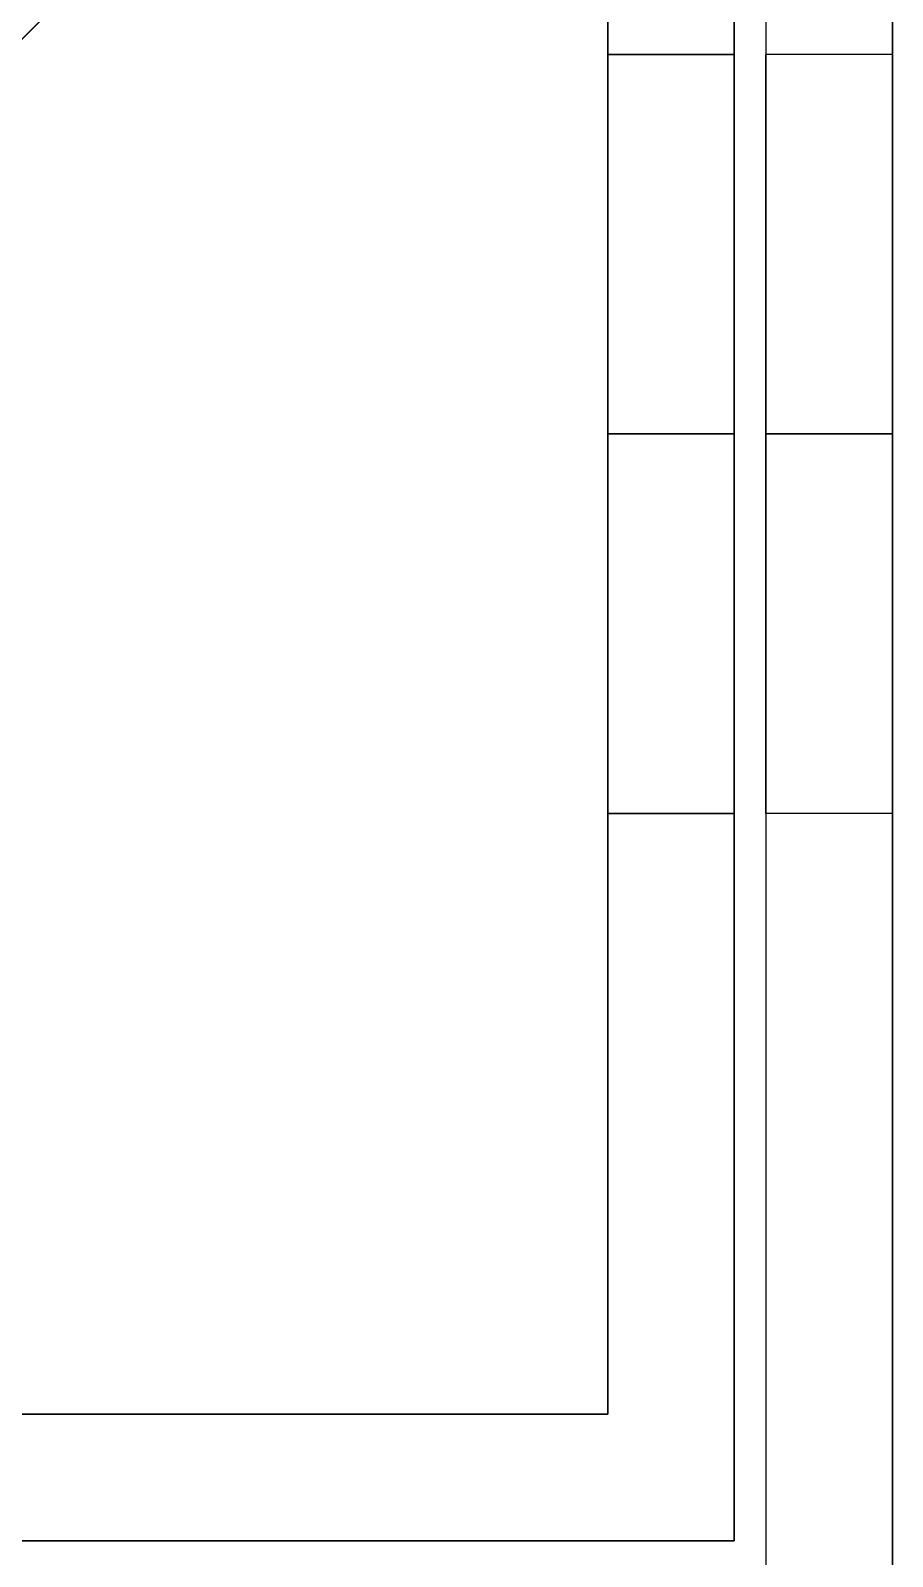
# Model space of a CAD drawing. Header units: millimetres. Extents: x -6529 to 809, y -8611 to 207.
# Drawn here: x 795.4 to 809.03, y -3732.96 to -3708.83 of the extents above; entities that cross this region are included whole.
import ezdxf

# ---------------------------------------------------------------- set-up
doc = ezdxf.new("R2010")
doc.units = ezdxf.units.MM
doc.header["$MEASUREMENT"] = 0
doc.layers.add('staal', color=5, linetype='Continuous', true_color=0x0000ff)

msp = doc.modelspace()

# ---------------------------------------------------------------- linework, layer by layer
at = {"layer": 'staal'}
for p, q in [((809.026, -3695.207, 1276), (769.026, -3735.207, 1276)), ((804.526, -3709.207, 170.5), (806.526, -3709.207, 170.5)), ((804.526, -3709.207, 95.5), (806.526, -3709.207, 95.5)), ((806.526, -3709.207, 1145.5), (804.526, -3709.207, 1145.5)), ((806.526, -3709.207, 1220.5), (804.526, -3709.207, 1220.5)), ((806.526, -3709.207, 1446.5), (804.526, -3709.207, 1446.5)), ((806.526, -3709.207, 1371.5), (804.526, -3709.207, 1371.5)), ((809.026, -3709.207, 1145.5), (807.026, -3709.207, 1145.5)), ((809.026, -3709.207, 1220.5), (807.026, -3709.207, 1220.5)), ((809.026, -3709.207, 995.5), (807.026, -3709.207, 995.5)), ((809.026, -3709.207, 1070.5), (807.026, -3709.207, 1070.5)), ((809.026, -3709.207, 845.5), (807.026, -3709.207, 845.5)), ((809.026, -3709.207, 920.5), (807.026, -3709.207, 920.5)), ((809.026, -3709.207, 770.5), (807.026, -3709.207, 770.5)), ((809.026, -3709.207, 695.5), (807.026, -3709.207, 695.5)), ((809.026, -3709.207, 95.5), (807.026, -3709.207, 95.5)), ((809.026, -3709.207, 170.5), (807.026, -3709.207, 170.5)), ((809.026, -3709.207, 320.5), (807.026, -3709.207, 320.5)), ((809.026, -3709.207, 245.5), (807.026, -3709.207, 245.5)), ((809.026, -3709.207, 470.5), (807.026, -3709.207, 470.5)), ((809.026, -3709.207, 395.5), (807.026, -3709.207, 395.5)), ((809.026, -3709.207, 620.5), (807.026, -3709.207, 620.5)), ((809.026, -3709.207, 545.5), (807.026, -3709.207, 545.5)), ((804.526, -3715.207, 40), (806.526, -3715.207, 40)), ((804.526, -3715.207, 208), (806.526, -3715.207, 208)), ((804.526, -3715.207, 176.5), (806.526, -3715.207, 176.5)), ((804.526, -3715.207, 164.5), (806.526, -3715.207, 164.5)), ((804.526, -3715.207, 101.5), (806.526, -3715.207, 101.5)), ((804.526, -3715.207, 89.5), (806.526, -3715.207, 89.5)), ((806.526, -3715.207, 1276), (804.526, -3715.207, 1276)), ((806.526, -3715.207, 1108), (804.526, -3715.207, 1108)), ((806.526, -3715.207, 1139.5), (804.526, -3715.207, 1139.5)), ((806.526, -3715.207, 1151.5), (804.526, -3715.207, 1151.5)), ((806.526, -3715.207, 1214.5), (804.526, -3715.207, 1214.5)), ((806.526, -3715.207, 1226.5), (804.526, -3715.207, 1226.5)), ((806.526, -3715.207, 1316), (804.526, -3715.207, 1316)), ((806.526, -3715.207, 1484), (804.526, -3715.207, 1484)), ((806.526, -3715.207, 1452.5), (804.526, -3715.207, 1452.5)), ((806.526, -3715.207, 1440.5), (804.526, -3715.207, 1440.5)), ((806.526, -3715.207, 1377.5), (804.526, -3715.207, 1377.5)), ((806.526, -3715.207, 1365.5), (804.526, -3715.207, 1365.5)), ((807.026, -3715.207, 40), (809.026, -3715.207, 40)), ((807.026, -3715.207, 1276), (809.026, -3715.207, 1276)), ((809.026, -3715.207, 1139.5), (807.026, -3715.207, 1139.5)), ((809.026, -3715.207, 1151.5), (807.026, -3715.207, 1151.5)), ((809.026, -3715.207, 1214.5), (807.026, -3715.207, 1214.5)), ((809.026, -3715.207, 1226.5), (807.026, -3715.207, 1226.5)), ((809.026, -3715.207, 989.5), (807.026, -3715.207, 989.5)), ((809.026, -3715.207, 1001.5), (807.026, -3715.207, 1001.5)), ((809.026, -3715.207, 1064.5), (807.026, -3715.207, 1064.5)), ((809.026, -3715.207, 1076.5), (807.026, -3715.207, 1076.5)), ((809.026, -3715.207, 839.5), (807.026, -3715.207, 839.5)), ((809.026, -3715.207, 851.5), (807.026, -3715.207, 851.5)), ((809.026, -3715.207, 914.5), (807.026, -3715.207, 914.5)), ((809.026, -3715.207, 926.5), (807.026, -3715.207, 926.5)), ((809.026, -3715.207, 764.5), (807.026, -3715.207, 764.5)), ((809.026, -3715.207, 776.5), (807.026, -3715.207, 776.5)), ((809.026, -3715.207, 689.5), (807.026, -3715.207, 689.5)), ((809.026, -3715.207, 701.5), (807.026, -3715.207, 701.5)), ((809.026, -3715.207, 89.5), (807.026, -3715.207, 89.5)), ((809.026, -3715.207, 101.5), (807.026, -3715.207, 101.5)), ((809.026, -3715.207, 164.5), (807.026, -3715.207, 164.5)), ((809.026, -3715.207, 176.5), (807.026, -3715.207, 176.5)), ((809.026, -3715.207, 314.5), (807.026, -3715.207, 314.5)), ((809.026, -3715.207, 326.5), (807.026, -3715.207, 326.5)), ((809.026, -3715.207, 239.5), (807.026, -3715.207, 239.5)), ((809.026, -3715.207, 251.5), (807.026, -3715.207, 251.5)), ((809.026, -3715.207, 464.5), (807.026, -3715.207, 464.5)), ((809.026, -3715.207, 476.5), (807.026, -3715.207, 476.5)), ((809.026, -3715.207, 389.5), (807.026, -3715.207, 389.5)), ((809.026, -3715.207, 401.5), (807.026, -3715.207, 401.5)), ((809.026, -3715.207, 614.5), (807.026, -3715.207, 614.5)), ((809.026, -3715.207, 626.5), (807.026, -3715.207, 626.5)), ((809.026, -3715.207, 539.5), (807.026, -3715.207, 539.5)), ((809.026, -3715.207, 551.5), (807.026, -3715.207, 551.5)), ((804.526, -3721.207, 170.5), (806.526, -3721.207, 170.5)), ((804.526, -3721.207, 95.5), (806.526, -3721.207, 95.5)), ((806.526, -3721.207, 1145.5), (804.526, -3721.207, 1145.5)), ((806.526, -3721.207, 1220.5), (804.526, -3721.207, 1220.5)), ((806.526, -3721.207, 1446.5), (804.526, -3721.207, 1446.5)), ((806.526, -3721.207, 1371.5), (804.526, -3721.207, 1371.5)), ((809.026, -3721.207, 1145.5), (807.026, -3721.207, 1145.5)), ((809.026, -3721.207, 1220.5), (807.026, -3721.207, 1220.5)), ((809.026, -3721.207, 995.5), (807.026, -3721.207, 995.5)), ((809.026, -3721.207, 1070.5), (807.026, -3721.207, 1070.5)), ((809.026, -3721.207, 845.5), (807.026, -3721.207, 845.5)), ((809.026, -3721.207, 920.5), (807.026, -3721.207, 920.5)), ((809.026, -3721.207, 770.5), (807.026, -3721.207, 770.5)), ((809.026, -3721.207, 695.5), (807.026, -3721.207, 695.5)), ((809.026, -3721.207, 95.5), (807.026, -3721.207, 95.5)), ((809.026, -3721.207, 170.5), (807.026, -3721.207, 170.5)), ((809.026, -3721.207, 320.5), (807.026, -3721.207, 320.5)), ((809.026, -3721.207, 245.5), (807.026, -3721.207, 245.5)), ((809.026, -3721.207, 470.5), (807.026, -3721.207, 470.5)), ((809.026, -3721.207, 395.5), (807.026, -3721.207, 395.5)), ((809.026, -3721.207, 620.5), (807.026, -3721.207, 620.5)), ((809.026, -3721.207, 545.5), (807.026, -3721.207, 545.5))]:
    msp.add_line(p, q, dxfattribs=at)
msp.add_lwpolyline([(-506.974, -3695.207), (809.026, -3695.207), (809.026, -5011.207), (-506.974, -5011.207)], close=True, dxfattribs=at)
for points in [[(809.026, -3695.207), (789.026, -3715.207), (769.026, -3735.207)], [(769.026, -3735.207, 40), (789.026, -3715.207, 40), (809.026, -3695.207, 40)], [(809.026, -3695.207), (789.026, -3715.207), (769.026, -3735.207)], [(769.026, -3735.207, 40), (789.026, -3715.207, 40), (809.026, -3695.207, 40)], [(809.026, -3695.207, 1316), (789.026, -3715.207, 1316), (769.026, -3735.207, 1316)], [(809.026, -3695.207, 1276), (789.026, -3715.207, 1276), (769.026, -3735.207, 1276)], [(769.026, -3735.207, 1316), (789.026, -3715.207, 1316), (809.026, -3695.207, 1316)], [(809.026, -3695.207), (809.026, -4353.207), (809.026, -5011.207)], [(809.026, -3695.207, 40), (809.026, -4353.207, 40), (809.026, -5011.207, 40)], [(809.026, -3695.207, 20), (809.026, -3739.957, 20), (809.026, -3784.707, 20)], [(809.026, -3735.207, 40), (809.026, -3715.207, 40), (809.026, -3695.207, 40)], [(809.026, -3735.207, 1276), (809.026, -3715.207, 1276), (809.026, -3695.207, 1276)], [(809.026, -3735.207, 658), (809.026, -3715.207, 658), (809.026, -3695.207, 658)], [(809.026, -3695.207, 1276), (809.026, -4353.207, 1276), (809.026, -5011.207, 1276)], [(809.026, -3695.207, 1316), (809.026, -4353.207, 1316), (809.026, -5011.207, 1316)], [(809.026, -3695.207, 1296), (809.026, -3739.957, 1296), (809.026, -3784.707, 1296)], [(807.026, -3697.207, 38), (789.026, -3715.207, 38), (771.026, -3733.207, 38)], [(771.026, -3733.207, 2), (789.026, -3715.207, 2), (807.026, -3697.207, 2)], [(807.026, -3697.207, 38), (789.026, -3715.207, 38), (771.026, -3733.207, 38)], [(771.026, -3733.207, 2), (789.026, -3715.207, 2), (807.026, -3697.207, 2)], [(771.026, -3733.207, 1314), (789.026, -3715.207, 1314), (807.026, -3697.207, 1314)], [(807.026, -3697.207, 1278), (789.026, -3715.207, 1278), (771.026, -3733.207, 1278)], [(807.026, -3697.207, 1314), (789.026, -3715.207, 1314), (771.026, -3733.207, 1314)], [(771.026, -3733.207, 1278), (789.026, -3715.207, 1278), (807.026, -3697.207, 1278)], [(807.026, -3697.207, 38), (807.026, -4353.207, 38), (807.026, -5009.207, 38)], [(807.026, -3697.207, 2), (807.026, -4353.207, 2), (807.026, -5009.207, 2)], [(807.026, -3697.207, 20), (807.026, -3740.957, 20), (807.026, -3784.707, 20)], [(807.026, -3697.207, 40), (807.026, -3715.207, 40), (807.026, -3733.207, 40)], [(807.026, -3697.207, 1276), (807.026, -3715.207, 1276), (807.026, -3733.207, 1276)], [(807.026, -3697.207, 658), (807.026, -3715.207, 658), (807.026, -3733.207, 658)], [(807.026, -3697.207, 1314), (807.026, -4353.207, 1314), (807.026, -5009.207, 1314)], [(807.026, -3697.207, 1278), (807.026, -4353.207, 1278), (807.026, -5009.207, 1278)], [(807.026, -3697.207, 1296), (807.026, -3740.957, 1296), (807.026, -3784.707, 1296)], [(806.526, -3732.707, 40), (806.526, -3715.207, 40), (806.526, -3697.707, 40)], [(806.526, -3732.707, 208), (806.526, -3715.207, 208), (806.526, -3697.707, 208)], [(806.526, -3732.707, 124), (806.526, -3715.207, 124), (806.526, -3697.707, 124)], [(806.526, -3697.707, 1276), (806.526, -3715.207, 1276), (806.526, -3732.707, 1276)], [(806.526, -3697.707, 1108), (806.526, -3715.207, 1108), (806.526, -3732.707, 1108)], [(806.526, -3697.707, 1192), (806.526, -3715.207, 1192), (806.526, -3732.707, 1192)], [(806.526, -3697.707, 1316), (806.526, -3715.207, 1316), (806.526, -3732.707, 1316)], [(806.526, -3697.707, 1484), (806.526, -3715.207, 1484), (806.526, -3732.707, 1484)], [(806.526, -3697.707, 1400), (806.526, -3715.207, 1400), (806.526, -3732.707, 1400)], [(804.526, -3699.707, 40), (804.526, -3715.207, 40), (804.526, -3730.707, 40)], [(804.526, -3699.707, 208), (804.526, -3715.207, 208), (804.526, -3730.707, 208)], [(804.526, -3699.707, 124), (804.526, -3715.207, 124), (804.526, -3730.707, 124)], [(804.526, -3730.707, 1276), (804.526, -3715.207, 1276), (804.526, -3699.707, 1276)], [(804.526, -3730.707, 1108), (804.526, -3715.207, 1108), (804.526, -3699.707, 1108)], [(804.526, -3730.707, 1192), (804.526, -3715.207, 1192), (804.526, -3699.707, 1192)], [(804.526, -3730.707, 1316), (804.526, -3715.207, 1316), (804.526, -3699.707, 1316)], [(804.526, -3730.707, 1484), (804.526, -3715.207, 1484), (804.526, -3699.707, 1484)], [(804.526, -3730.707, 1400), (804.526, -3715.207, 1400), (804.526, -3699.707, 1400)], [(804.526, -3715.207, 40), (804.526, -3715.207, 64.75), (804.526, -3715.207, 89.5)], [(804.526, -3715.207, 101.5), (804.526, -3715.207, 133), (804.526, -3715.207, 164.5)], [(804.526, -3715.207, 176.5), (804.526, -3715.207, 192.25), (804.526, -3715.207, 208)], [(804.526, -3715.207, 1276), (804.526, -3715.207, 1251.25), (804.526, -3715.207, 1226.5)], [(804.526, -3715.207, 1214.5), (804.526, -3715.207, 1183), (804.526, -3715.207, 1151.5)], [(804.526, -3715.207, 1139.5), (804.526, -3715.207, 1123.75), (804.526, -3715.207, 1108)], [(804.526, -3715.207, 1316), (804.526, -3715.207, 1340.75), (804.526, -3715.207, 1365.5)], [(804.526, -3715.207, 1377.5), (804.526, -3715.207, 1409), (804.526, -3715.207, 1440.5)], [(804.526, -3715.207, 1452.5), (804.526, -3715.207, 1468.25), (804.526, -3715.207, 1484)], [(806.526, -3715.207, 40), (806.526, -3715.207, 64.75), (806.526, -3715.207, 89.5)], [(806.526, -3715.207, 101.5), (806.526, -3715.207, 133), (806.526, -3715.207, 164.5)], [(806.526, -3715.207, 176.5), (806.526, -3715.207, 192.25), (806.526, -3715.207, 208)], [(806.526, -3715.207, 1276), (806.526, -3715.207, 1251.25), (806.526, -3715.207, 1226.5)], [(806.526, -3715.207, 1214.5), (806.526, -3715.207, 1183), (806.526, -3715.207, 1151.5)], [(806.526, -3715.207, 1139.5), (806.526, -3715.207, 1123.75), (806.526, -3715.207, 1108)], [(806.526, -3715.207, 1316), (806.526, -3715.207, 1340.75), (806.526, -3715.207, 1365.5)], [(806.526, -3715.207, 1377.5), (806.526, -3715.207, 1409), (806.526, -3715.207, 1440.5)], [(806.526, -3715.207, 1452.5), (806.526, -3715.207, 1468.25), (806.526, -3715.207, 1484)], [(807.026, -3715.207, 40), (807.026, -3715.207, 64.75), (807.026, -3715.207, 89.5)], [(807.026, -3715.207, 101.5), (807.026, -3715.207, 133), (807.026, -3715.207, 164.5)], [(807.026, -3715.207, 176.5), (807.026, -3715.207, 208), (807.026, -3715.207, 239.5)], [(807.026, -3715.207, 251.5), (807.026, -3715.207, 283), (807.026, -3715.207, 314.5)], [(807.026, -3715.207, 326.5), (807.026, -3715.207, 358), (807.026, -3715.207, 389.5)], [(807.026, -3715.207, 401.5), (807.026, -3715.207, 433), (807.026, -3715.207, 464.5)], [(807.026, -3715.207, 476.5), (807.026, -3715.207, 508), (807.026, -3715.207, 539.5)], [(807.026, -3715.207, 551.5), (807.026, -3715.207, 583), (807.026, -3715.207, 614.5)], [(807.026, -3715.207, 626.5), (807.026, -3715.207, 658), (807.026, -3715.207, 689.5)], [(807.026, -3715.207, 701.5), (807.026, -3715.207, 733), (807.026, -3715.207, 764.5)], [(807.026, -3715.207, 776.5), (807.026, -3715.207, 808), (807.026, -3715.207, 839.5)], [(807.026, -3715.207, 851.5), (807.026, -3715.207, 883), (807.026, -3715.207, 914.5)], [(807.026, -3715.207, 926.5), (807.026, -3715.207, 958), (807.026, -3715.207, 989.5)], [(807.026, -3715.207, 1001.5), (807.026, -3715.207, 1033), (807.026, -3715.207, 1064.5)], [(807.026, -3715.207, 1076.5), (807.026, -3715.207, 1108), (807.026, -3715.207, 1139.5)], [(807.026, -3715.207, 1151.5), (807.026, -3715.207, 1183), (807.026, -3715.207, 1214.5)], [(807.026, -3715.207, 1226.5), (807.026, -3715.207, 1251.25), (807.026, -3715.207, 1276)], [(809.026, -3715.207, 40), (809.026, -3715.207, 64.75), (809.026, -3715.207, 89.5)], [(809.026, -3715.207, 101.5), (809.026, -3715.207, 133), (809.026, -3715.207, 164.5)], [(809.026, -3715.207, 176.5), (809.026, -3715.207, 208), (809.026, -3715.207, 239.5)], [(809.026, -3715.207, 251.5), (809.026, -3715.207, 283), (809.026, -3715.207, 314.5)], [(809.026, -3715.207, 326.5), (809.026, -3715.207, 358), (809.026, -3715.207, 389.5)], [(809.026, -3715.207, 401.5), (809.026, -3715.207, 433), (809.026, -3715.207, 464.5)], [(809.026, -3715.207, 476.5), (809.026, -3715.207, 508), (809.026, -3715.207, 539.5)], [(809.026, -3715.207, 551.5), (809.026, -3715.207, 583), (809.026, -3715.207, 614.5)], [(809.026, -3715.207, 626.5), (809.026, -3715.207, 658), (809.026, -3715.207, 689.5)], [(809.026, -3715.207, 701.5), (809.026, -3715.207, 733), (809.026, -3715.207, 764.5)], [(809.026, -3715.207, 776.5), (809.026, -3715.207, 808), (809.026, -3715.207, 839.5)], [(809.026, -3715.207, 851.5), (809.026, -3715.207, 883), (809.026, -3715.207, 914.5)], [(809.026, -3715.207, 926.5), (809.026, -3715.207, 958), (809.026, -3715.207, 989.5)], [(809.026, -3715.207, 1001.5), (809.026, -3715.207, 1033), (809.026, -3715.207, 1064.5)], [(809.026, -3715.207, 1076.5), (809.026, -3715.207, 1108), (809.026, -3715.207, 1139.5)], [(809.026, -3715.207, 1151.5), (809.026, -3715.207, 1183), (809.026, -3715.207, 1214.5)], [(809.026, -3715.207, 1226.5), (809.026, -3715.207, 1251.25), (809.026, -3715.207, 1276)], [(804.526, -3730.707, 40), (789.026, -3730.707, 40), (773.526, -3730.707, 40)], [(804.526, -3730.707, 208), (789.026, -3730.707, 208), (773.526, -3730.707, 208)], [(804.526, -3730.707, 124), (789.026, -3730.707, 124), (773.526, -3730.707, 124)], [(773.526, -3730.707, 1276), (789.026, -3730.707, 1276), (804.526, -3730.707, 1276)], [(773.526, -3730.707, 1108), (789.026, -3730.707, 1108), (804.526, -3730.707, 1108)], [(773.526, -3730.707, 1192), (789.026, -3730.707, 1192), (804.526, -3730.707, 1192)], [(773.526, -3730.707, 1316), (789.026, -3730.707, 1316), (804.526, -3730.707, 1316)], [(773.526, -3730.707, 1484), (789.026, -3730.707, 1484), (804.526, -3730.707, 1484)], [(773.526, -3730.707, 1400), (789.026, -3730.707, 1400), (804.526, -3730.707, 1400)], [(804.526, -3730.707, 40), (804.526, -3730.707, 124), (804.526, -3730.707, 208)], [(804.526, -3730.707, 1276), (804.526, -3730.707, 1192), (804.526, -3730.707, 1108)], [(804.526, -3730.707, 1316), (804.526, -3730.707, 1400), (804.526, -3730.707, 1484)], [(771.526, -3732.707, 40), (789.026, -3732.707, 40), (806.526, -3732.707, 40)], [(771.526, -3732.707, 208), (789.026, -3732.707, 208), (806.526, -3732.707, 208)], [(771.526, -3732.707, 124), (789.026, -3732.707, 124), (806.526, -3732.707, 124)], [(806.526, -3732.707, 1276), (789.026, -3732.707, 1276), (771.526, -3732.707, 1276)], [(806.526, -3732.707, 1108), (789.026, -3732.707, 1108), (771.526, -3732.707, 1108)], [(806.526, -3732.707, 1192), (789.026, -3732.707, 1192), (771.526, -3732.707, 1192)], [(806.526, -3732.707, 1316), (789.026, -3732.707, 1316), (771.526, -3732.707, 1316)], [(806.526, -3732.707, 1484), (789.026, -3732.707, 1484), (771.526, -3732.707, 1484)], [(806.526, -3732.707, 1400), (789.026, -3732.707, 1400), (771.526, -3732.707, 1400)], [(806.526, -3732.707, 40), (806.526, -3732.707, 124), (806.526, -3732.707, 208)], [(806.526, -3732.707, 1276), (806.526, -3732.707, 1192), (806.526, -3732.707, 1108)], [(806.526, -3732.707, 1316), (806.526, -3732.707, 1400), (806.526, -3732.707, 1484)]]:
    msp.add_open_spline(points, degree=2, dxfattribs=at)
for points, weights, knots in [([(804.526, -3709.207, 170.5), (804.526, -3709.207, 176.5), (804.526, -3715.207, 176.5), (804.526, -3721.207, 176.5), (804.526, -3721.207, 170.5), (804.526, -3721.207, 164.5), (804.526, -3715.207, 164.5), (804.526, -3709.207, 164.5), (804.526, -3709.207, 170.5)], [1, 0.707106781187, 1, 0.707106781187, 1, 0.707106781187, 1, 0.707106781187, 1], [0, 0, 0, 7.853982, 7.853982, 15.707963, 15.707963, 23.561945, 23.561945, 31.415927, 31.415927, 31.415927]), ([(804.526, -3709.207, 95.5), (804.526, -3709.207, 101.5), (804.526, -3715.207, 101.5), (804.526, -3721.207, 101.5), (804.526, -3721.207, 95.5), (804.526, -3721.207, 89.5), (804.526, -3715.207, 89.5), (804.526, -3709.207, 89.5), (804.526, -3709.207, 95.5)], [1, 0.707106781187, 1, 0.707106781187, 1, 0.707106781187, 1, 0.707106781187, 1], [0, 0, 0, 7.853982, 7.853982, 15.707963, 15.707963, 23.561945, 23.561945, 31.415927, 31.415927, 31.415927]), ([(804.526, -3709.207, 1145.5), (804.526, -3709.207, 1151.5), (804.526, -3715.207, 1151.5), (804.526, -3721.207, 1151.5), (804.526, -3721.207, 1145.5), (804.526, -3721.207, 1139.5), (804.526, -3715.207, 1139.5), (804.526, -3709.207, 1139.5), (804.526, -3709.207, 1145.5)], [1, 0.707106781187, 1, 0.707106781187, 1, 0.707106781187, 1, 0.707106781187, 1], [-31.415927, -31.415927, -31.415927, -23.561945, -23.561945, -15.707963, -15.707963, -7.853982, -7.853982, 0, 0, 0]), ([(804.526, -3709.207, 1220.5), (804.526, -3709.207, 1226.5), (804.526, -3715.207, 1226.5), (804.526, -3721.207, 1226.5), (804.526, -3721.207, 1220.5), (804.526, -3721.207, 1214.5), (804.526, -3715.207, 1214.5), (804.526, -3709.207, 1214.5), (804.526, -3709.207, 1220.5)], [1, 0.707106781187, 1, 0.707106781187, 1, 0.707106781187, 1, 0.707106781187, 1], [-31.415927, -31.415927, -31.415927, -23.561945, -23.561945, -15.707963, -15.707963, -7.853982, -7.853982, 0, 0, 0]), ([(804.526, -3709.207, 1446.5), (804.526, -3709.207, 1440.5), (804.526, -3715.207, 1440.5), (804.526, -3721.207, 1440.5), (804.526, -3721.207, 1446.5), (804.526, -3721.207, 1452.5), (804.526, -3715.207, 1452.5), (804.526, -3709.207, 1452.5), (804.526, -3709.207, 1446.5)], [1, 0.707106781187, 1, 0.707106781187, 1, 0.707106781187, 1, 0.707106781187, 1], [-31.415927, -31.415927, -31.415927, -23.561945, -23.561945, -15.707963, -15.707963, -7.853982, -7.853982, 0, 0, 0]), ([(804.526, -3709.207, 1371.5), (804.526, -3709.207, 1365.5), (804.526, -3715.207, 1365.5), (804.526, -3721.207, 1365.5), (804.526, -3721.207, 1371.5), (804.526, -3721.207, 1377.5), (804.526, -3715.207, 1377.5), (804.526, -3709.207, 1377.5), (804.526, -3709.207, 1371.5)], [1, 0.707106781187, 1, 0.707106781187, 1, 0.707106781187, 1, 0.707106781187, 1], [-31.415927, -31.415927, -31.415927, -23.561945, -23.561945, -15.707963, -15.707963, -7.853982, -7.853982, 0, 0, 0]), ([(806.526, -3709.207, 170.5), (806.526, -3709.207, 164.5), (806.526, -3715.207, 164.5), (806.526, -3721.207, 164.5), (806.526, -3721.207, 170.5), (806.526, -3721.207, 176.5), (806.526, -3715.207, 176.5), (806.526, -3709.207, 176.5), (806.526, -3709.207, 170.5)], [1, 0.707106781187, 1, 0.707106781187, 1, 0.707106781187, 1, 0.707106781187, 1], [-31.415927, -31.415927, -31.415927, -23.561945, -23.561945, -15.707963, -15.707963, -7.853982, -7.853982, 0, 0, 0]), ([(806.526, -3709.207, 95.5), (806.526, -3709.207, 89.5), (806.526, -3715.207, 89.5), (806.526, -3721.207, 89.5), (806.526, -3721.207, 95.5), (806.526, -3721.207, 101.5), (806.526, -3715.207, 101.5), (806.526, -3709.207, 101.5), (806.526, -3709.207, 95.5)], [1, 0.707106781187, 1, 0.707106781187, 1, 0.707106781187, 1, 0.707106781187, 1], [-31.415927, -31.415927, -31.415927, -23.561945, -23.561945, -15.707963, -15.707963, -7.853982, -7.853982, 0, 0, 0]), ([(806.526, -3709.207, 1145.5), (806.526, -3709.207, 1139.5), (806.526, -3715.207, 1139.5), (806.526, -3721.207, 1139.5), (806.526, -3721.207, 1145.5), (806.526, -3721.207, 1151.5), (806.526, -3715.207, 1151.5), (806.526, -3709.207, 1151.5), (806.526, -3709.207, 1145.5)], [1, 0.707106781187, 1, 0.707106781187, 1, 0.707106781187, 1, 0.707106781187, 1], [0, 0, 0, 7.853982, 7.853982, 15.707963, 15.707963, 23.561945, 23.561945, 31.415927, 31.415927, 31.415927]), ([(806.526, -3709.207, 1220.5), (806.526, -3709.207, 1214.5), (806.526, -3715.207, 1214.5), (806.526, -3721.207, 1214.5), (806.526, -3721.207, 1220.5), (806.526, -3721.207, 1226.5), (806.526, -3715.207, 1226.5), (806.526, -3709.207, 1226.5), (806.526, -3709.207, 1220.5)], [1, 0.707106781187, 1, 0.707106781187, 1, 0.707106781187, 1, 0.707106781187, 1], [0, 0, 0, 7.853982, 7.853982, 15.707963, 15.707963, 23.561945, 23.561945, 31.415927, 31.415927, 31.415927]), ([(806.526, -3709.207, 1446.5), (806.526, -3709.207, 1452.5), (806.526, -3715.207, 1452.5), (806.526, -3721.207, 1452.5), (806.526, -3721.207, 1446.5), (806.526, -3721.207, 1440.5), (806.526, -3715.207, 1440.5), (806.526, -3709.207, 1440.5), (806.526, -3709.207, 1446.5)], [1, 0.707106781187, 1, 0.707106781187, 1, 0.707106781187, 1, 0.707106781187, 1], [0, 0, 0, 7.853982, 7.853982, 15.707963, 15.707963, 23.561945, 23.561945, 31.415927, 31.415927, 31.415927]), ([(806.526, -3709.207, 1371.5), (806.526, -3709.207, 1377.5), (806.526, -3715.207, 1377.5), (806.526, -3721.207, 1377.5), (806.526, -3721.207, 1371.5), (806.526, -3721.207, 1365.5), (806.526, -3715.207, 1365.5), (806.526, -3709.207, 1365.5), (806.526, -3709.207, 1371.5)], [1, 0.707106781187, 1, 0.707106781187, 1, 0.707106781187, 1, 0.707106781187, 1], [0, 0, 0, 7.853982, 7.853982, 15.707963, 15.707963, 23.561945, 23.561945, 31.415927, 31.415927, 31.415927]), ([(807.026, -3709.207, 1145.5), (807.026, -3709.207, 1151.5), (807.026, -3715.207, 1151.5), (807.026, -3721.207, 1151.5), (807.026, -3721.207, 1145.5), (807.026, -3721.207, 1139.5), (807.026, -3715.207, 1139.5), (807.026, -3709.207, 1139.5), (807.026, -3709.207, 1145.5)], [1, 0.707106781187, 1, 0.707106781187, 1, 0.707106781187, 1, 0.707106781187, 1], [0, 0, 0, 7.853982, 7.853982, 15.707963, 15.707963, 23.561945, 23.561945, 31.415927, 31.415927, 31.415927]), ([(807.026, -3709.207, 1220.5), (807.026, -3709.207, 1226.5), (807.026, -3715.207, 1226.5), (807.026, -3721.207, 1226.5), (807.026, -3721.207, 1220.5), (807.026, -3721.207, 1214.5), (807.026, -3715.207, 1214.5), (807.026, -3709.207, 1214.5), (807.026, -3709.207, 1220.5)], [1, 0.707106781187, 1, 0.707106781187, 1, 0.707106781187, 1, 0.707106781187, 1], [0, 0, 0, 7.853982, 7.853982, 15.707963, 15.707963, 23.561945, 23.561945, 31.415927, 31.415927, 31.415927]), ([(807.026, -3709.207, 995.5), (807.026, -3709.207, 1001.5), (807.026, -3715.207, 1001.5), (807.026, -3721.207, 1001.5), (807.026, -3721.207, 995.5), (807.026, -3721.207, 989.5), (807.026, -3715.207, 989.5), (807.026, -3709.207, 989.5), (807.026, -3709.207, 995.5)], [1, 0.707106781187, 1, 0.707106781187, 1, 0.707106781187, 1, 0.707106781187, 1], [0, 0, 0, 7.853982, 7.853982, 15.707963, 15.707963, 23.561945, 23.561945, 31.415927, 31.415927, 31.415927]), ([(807.026, -3709.207, 1070.5), (807.026, -3709.207, 1076.5), (807.026, -3715.207, 1076.5), (807.026, -3721.207, 1076.5), (807.026, -3721.207, 1070.5), (807.026, -3721.207, 1064.5), (807.026, -3715.207, 1064.5), (807.026, -3709.207, 1064.5), (807.026, -3709.207, 1070.5)], [1, 0.707106781187, 1, 0.707106781187, 1, 0.707106781187, 1, 0.707106781187, 1], [0, 0, 0, 7.853982, 7.853982, 15.707963, 15.707963, 23.561945, 23.561945, 31.415927, 31.415927, 31.415927]), ([(807.026, -3709.207, 845.5), (807.026, -3709.207, 851.5), (807.026, -3715.207, 851.5), (807.026, -3721.207, 851.5), (807.026, -3721.207, 845.5), (807.026, -3721.207, 839.5), (807.026, -3715.207, 839.5), (807.026, -3709.207, 839.5), (807.026, -3709.207, 845.5)], [0.999999860338, 0.707106851018, 1, 0.707106781187, 1, 0.707106781187, 1, 0.707106781187, 1], [0, 0, 0, 7.85398, 7.85398, 15.707962, 15.707962, 23.561944, 23.561944, 31.415927, 31.415927, 31.415927]), ([(807.026, -3709.207, 920.5), (807.026, -3709.207, 926.5), (807.026, -3715.207, 926.5), (807.026, -3721.207, 926.5), (807.026, -3721.207, 920.5), (807.026, -3721.207, 914.5), (807.026, -3715.207, 914.5), (807.026, -3709.207, 914.5), (807.026, -3709.207, 920.5)], [1, 0.707106781187, 1, 0.707106781187, 1, 0.707106781187, 1, 0.707106781187, 1], [0, 0, 0, 7.853982, 7.853982, 15.707963, 15.707963, 23.561945, 23.561945, 31.415927, 31.415927, 31.415927]), ([(807.026, -3709.207, 770.5), (807.026, -3709.207, 776.5), (807.026, -3715.207, 776.5), (807.026, -3721.207, 776.5), (807.026, -3721.207, 770.5), (807.026, -3721.207, 764.5), (807.026, -3715.207, 764.5), (807.026, -3709.207, 764.5), (807.026, -3709.207, 770.5)], [1, 0.707106781187, 1, 0.707106781187, 1, 0.707106781187, 1, 0.707106781187, 1], [0, 0, 0, 7.853982, 7.853982, 15.707963, 15.707963, 23.561945, 23.561945, 31.415927, 31.415927, 31.415927]), ([(807.026, -3709.207, 695.5), (807.026, -3709.207, 701.5), (807.026, -3715.207, 701.5), (807.026, -3721.207, 701.5), (807.026, -3721.207, 695.5), (807.026, -3721.207, 689.5), (807.026, -3715.207, 689.5), (807.026, -3709.207, 689.5), (807.026, -3709.207, 695.5)], [1, 0.707106781187, 1, 0.707106781187, 1, 0.707106781187, 1, 0.707106781187, 1], [0, 0, 0, 7.853982, 7.853982, 15.707963, 15.707963, 23.561945, 23.561945, 31.415927, 31.415927, 31.415927]), ([(807.026, -3709.207, 95.5), (807.026, -3709.207, 101.5), (807.026, -3715.207, 101.5), (807.026, -3721.207, 101.5), (807.026, -3721.207, 95.5), (807.026, -3721.207, 89.5), (807.026, -3715.207, 89.5), (807.026, -3709.207, 89.5), (807.026, -3709.207, 95.5)], [1, 0.707106781187, 1, 0.707106781187, 1, 0.707106781187, 1, 0.707106781187, 1], [0, 0, 0, 7.853982, 7.853982, 15.707963, 15.707963, 23.561945, 23.561945, 31.415927, 31.415927, 31.415927]), ([(807.026, -3709.207, 170.5), (807.026, -3709.207, 176.5), (807.026, -3715.207, 176.5), (807.026, -3721.207, 176.5), (807.026, -3721.207, 170.5), (807.026, -3721.207, 164.5), (807.026, -3715.207, 164.5), (807.026, -3709.207, 164.5), (807.026, -3709.207, 170.5)], [1, 0.707106781187, 1, 0.707106781187, 1, 0.707106781187, 1, 0.707106781187, 1], [0, 0, 0, 7.853982, 7.853982, 15.707963, 15.707963, 23.561945, 23.561945, 31.415927, 31.415927, 31.415927]), ([(807.026, -3709.207, 320.5), (807.026, -3709.207, 326.5), (807.026, -3715.207, 326.5), (807.026, -3721.207, 326.5), (807.026, -3721.207, 320.5), (807.026, -3721.207, 314.5), (807.026, -3715.207, 314.5), (807.026, -3709.207, 314.5), (807.026, -3709.207, 320.5)], [1, 0.707106781187, 1, 0.707106781187, 1, 0.707106781187, 1, 0.707106781187, 1], [0, 0, 0, 7.853982, 7.853982, 15.707963, 15.707963, 23.561945, 23.561945, 31.415927, 31.415927, 31.415927]), ([(807.026, -3709.207, 245.5), (807.026, -3709.207, 251.5), (807.026, -3715.207, 251.5), (807.026, -3721.207, 251.5), (807.026, -3721.207, 245.5), (807.026, -3721.207, 239.5), (807.026, -3715.207, 239.5), (807.026, -3709.207, 239.5), (807.026, -3709.207, 245.5)], [1, 0.707106781187, 1, 0.707106781187, 1, 0.707106781187, 1, 0.707106781187, 1], [0, 0, 0, 7.853982, 7.853982, 15.707963, 15.707963, 23.561945, 23.561945, 31.415927, 31.415927, 31.415927]), ([(807.026, -3709.207, 470.5), (807.026, -3709.207, 476.5), (807.026, -3715.207, 476.5), (807.026, -3721.207, 476.5), (807.026, -3721.207, 470.5), (807.026, -3721.207, 464.5), (807.026, -3715.207, 464.5), (807.026, -3709.207, 464.5), (807.026, -3709.207, 470.5)], [1, 0.707106781187, 1, 0.707106781187, 1, 0.707106781187, 1, 0.707106781187, 1], [0, 0, 0, 7.853982, 7.853982, 15.707963, 15.707963, 23.561945, 23.561945, 31.415927, 31.415927, 31.415927]), ([(807.026, -3709.207, 395.5), (807.026, -3709.207, 401.5), (807.026, -3715.207, 401.5), (807.026, -3721.207, 401.5), (807.026, -3721.207, 395.5), (807.026, -3721.207, 389.5), (807.026, -3715.207, 389.5), (807.026, -3709.207, 389.5), (807.026, -3709.207, 395.5)], [1, 0.707106781187, 1, 0.707106781187, 1, 0.707106781187, 1, 0.707106781187, 1], [0, 0, 0, 7.853982, 7.853982, 15.707963, 15.707963, 23.561945, 23.561945, 31.415927, 31.415927, 31.415927]), ([(807.026, -3709.207, 620.5), (807.026, -3709.207, 626.5), (807.026, -3715.207, 626.5), (807.026, -3721.207, 626.5), (807.026, -3721.207, 620.5), (807.026, -3721.207, 614.5), (807.026, -3715.207, 614.5), (807.026, -3709.207, 614.5), (807.026, -3709.207, 620.5)], [1, 0.707106781187, 1, 0.707106781187, 1, 0.707106781187, 1, 0.707106781187, 1], [0, 0, 0, 7.853982, 7.853982, 15.707963, 15.707963, 23.561945, 23.561945, 31.415927, 31.415927, 31.415927]), ([(807.026, -3709.207, 545.5), (807.026, -3709.207, 551.5), (807.026, -3715.207, 551.5), (807.026, -3721.207, 551.5), (807.026, -3721.207, 545.5), (807.026, -3721.207, 539.5), (807.026, -3715.207, 539.5), (807.026, -3709.207, 539.5), (807.026, -3709.207, 545.5)], [1, 0.707106781187, 1, 0.707106781187, 1, 0.707106781187, 1, 0.707106781187, 1], [0, 0, 0, 7.853982, 7.853982, 15.707963, 15.707963, 23.561945, 23.561945, 31.415927, 31.415927, 31.415927]), ([(809.026, -3709.207, 1145.5), (809.026, -3709.207, 1139.5), (809.026, -3715.207, 1139.5), (809.026, -3721.207, 1139.5), (809.026, -3721.207, 1145.5), (809.026, -3721.207, 1151.5), (809.026, -3715.207, 1151.5), (809.026, -3709.207, 1151.5), (809.026, -3709.207, 1145.5)], [1, 0.707106781187, 1, 0.707106781187, 1, 0.707106781187, 1, 0.707106781187, 1], [-31.415927, -31.415927, -31.415927, -23.561945, -23.561945, -15.707963, -15.707963, -7.853982, -7.853982, 0, 0, 0]), ([(809.026, -3709.207, 1220.5), (809.026, -3709.207, 1214.5), (809.026, -3715.207, 1214.5), (809.026, -3721.207, 1214.5), (809.026, -3721.207, 1220.5), (809.026, -3721.207, 1226.5), (809.026, -3715.207, 1226.5), (809.026, -3709.207, 1226.5), (809.026, -3709.207, 1220.5)], [1, 0.707106781187, 1, 0.707106781187, 1, 0.707106781187, 1, 0.707106781187, 1], [-31.415927, -31.415927, -31.415927, -23.561945, -23.561945, -15.707963, -15.707963, -7.853982, -7.853982, 0, 0, 0]), ([(809.026, -3709.207, 995.5), (809.026, -3709.207, 989.5), (809.026, -3715.207, 989.5), (809.026, -3721.207, 989.5), (809.026, -3721.207, 995.5), (809.026, -3721.207, 1001.5), (809.026, -3715.207, 1001.5), (809.026, -3709.207, 1001.5), (809.026, -3709.207, 995.5)], [1, 0.707106781187, 1, 0.707106781187, 1, 0.707106781187, 1, 0.707106781187, 1], [-31.415927, -31.415927, -31.415927, -23.561945, -23.561945, -15.707963, -15.707963, -7.853982, -7.853982, 0, 0, 0]), ([(809.026, -3709.207, 1070.5), (809.026, -3709.207, 1064.5), (809.026, -3715.207, 1064.5), (809.026, -3721.207, 1064.5), (809.026, -3721.207, 1070.5), (809.026, -3721.207, 1076.5), (809.026, -3715.207, 1076.5), (809.026, -3709.207, 1076.5), (809.026, -3709.207, 1070.5)], [1, 0.707106781187, 1, 0.707106781187, 1, 0.707106781187, 1, 0.707106781187, 1], [-31.415927, -31.415927, -31.415927, -23.561945, -23.561945, -15.707963, -15.707963, -7.853982, -7.853982, 0, 0, 0]), ([(809.026, -3709.207, 845.5), (809.026, -3709.207, 839.5), (809.026, -3715.207, 839.5), (809.026, -3721.207, 839.5), (809.026, -3721.207, 845.5), (809.026, -3721.207, 851.5), (809.026, -3715.207, 851.5), (809.026, -3709.207, 851.5), (809.026, -3709.207, 845.5)], [1, 0.707106781187, 1, 0.707106781187, 1, 0.707106781187, 1, 0.707106851018, 0.999999860338], [-31.415927, -31.415927, -31.415927, -23.561944, -23.561944, -15.707962, -15.707962, -7.85398, -7.85398, 0, 0, 0]), ([(809.026, -3709.207, 920.5), (809.026, -3709.207, 914.5), (809.026, -3715.207, 914.5), (809.026, -3721.207, 914.5), (809.026, -3721.207, 920.5), (809.026, -3721.207, 926.5), (809.026, -3715.207, 926.5), (809.026, -3709.207, 926.5), (809.026, -3709.207, 920.5)], [1, 0.707106781187, 1, 0.707106781187, 1, 0.707106781187, 1, 0.707106851018, 0.999999860338], [-31.415927, -31.415927, -31.415927, -23.561944, -23.561944, -15.707962, -15.707962, -7.85398, -7.85398, 0, 0, 0]), ([(809.026, -3709.207, 770.5), (809.026, -3709.207, 764.5), (809.026, -3715.207, 764.5), (809.026, -3721.207, 764.5), (809.026, -3721.207, 770.5), (809.026, -3721.207, 776.5), (809.026, -3715.207, 776.5), (809.026, -3709.207, 776.5), (809.026, -3709.207, 770.5)], [1, 0.707106781187, 1, 0.707106781187, 1, 0.707106781187, 1, 0.707106781187, 1], [-31.415927, -31.415927, -31.415927, -23.561945, -23.561945, -15.707963, -15.707963, -7.853982, -7.853982, 0, 0, 0]), ([(809.026, -3709.207, 695.5), (809.026, -3709.207, 689.5), (809.026, -3715.207, 689.5), (809.026, -3721.207, 689.5), (809.026, -3721.207, 695.5), (809.026, -3721.207, 701.5), (809.026, -3715.207, 701.5), (809.026, -3709.207, 701.5), (809.026, -3709.207, 695.5)], [1, 0.707106781187, 1, 0.707106781187, 1, 0.707106781187, 1, 0.707106781187, 1], [-31.415927, -31.415927, -31.415927, -23.561945, -23.561945, -15.707963, -15.707963, -7.853982, -7.853982, 0, 0, 0]), ([(809.026, -3709.207, 95.5), (809.026, -3709.207, 89.5), (809.026, -3715.207, 89.5), (809.026, -3721.207, 89.5), (809.026, -3721.207, 95.5), (809.026, -3721.207, 101.5), (809.026, -3715.207, 101.5), (809.026, -3709.207, 101.5), (809.026, -3709.207, 95.5)], [1, 0.707106781187, 1, 0.707106781187, 1, 0.707106781187, 1, 0.707106781187, 1], [-31.415927, -31.415927, -31.415927, -23.561945, -23.561945, -15.707963, -15.707963, -7.853982, -7.853982, 0, 0, 0]), ([(809.026, -3709.207, 170.5), (809.026, -3709.207, 164.5), (809.026, -3715.207, 164.5), (809.026, -3721.207, 164.5), (809.026, -3721.207, 170.5), (809.026, -3721.207, 176.5), (809.026, -3715.207, 176.5), (809.026, -3709.207, 176.5), (809.026, -3709.207, 170.5)], [1, 0.707106781187, 1, 0.707106781187, 1, 0.707106781187, 1, 0.707106781187, 1], [-31.415927, -31.415927, -31.415927, -23.561945, -23.561945, -15.707963, -15.707963, -7.853982, -7.853982, 0, 0, 0]), ([(809.026, -3709.207, 320.5), (809.026, -3709.207, 314.5), (809.026, -3715.207, 314.5), (809.026, -3721.207, 314.5), (809.026, -3721.207, 320.5), (809.026, -3721.207, 326.5), (809.026, -3715.207, 326.5), (809.026, -3709.207, 326.5), (809.026, -3709.207, 320.5)], [1, 0.707106781187, 1, 0.707106781187, 1, 0.707106781187, 1, 0.707106781187, 1], [-31.415927, -31.415927, -31.415927, -23.561945, -23.561945, -15.707963, -15.707963, -7.853982, -7.853982, 0, 0, 0]), ([(809.026, -3709.207, 245.5), (809.026, -3709.207, 239.5), (809.026, -3715.207, 239.5), (809.026, -3721.207, 239.5), (809.026, -3721.207, 245.5), (809.026, -3721.207, 251.5), (809.026, -3715.207, 251.5), (809.026, -3709.207, 251.5), (809.026, -3709.207, 245.5)], [1, 0.707106781187, 1, 0.707106781187, 1, 0.707106781187, 1, 0.707106851018, 0.999999860338], [-31.415927, -31.415927, -31.415927, -23.561944, -23.561944, -15.707962, -15.707962, -7.85398, -7.85398, 0, 0, 0]), ([(809.026, -3709.207, 470.5), (809.026, -3709.207, 464.5), (809.026, -3715.207, 464.5), (809.026, -3721.207, 464.5), (809.026, -3721.207, 470.5), (809.026, -3721.207, 476.5), (809.026, -3715.207, 476.5), (809.026, -3709.207, 476.5), (809.026, -3709.207, 470.5)], [1, 0.707106781187, 1, 0.707106781187, 1, 0.707106781187, 1, 0.707106781187, 1], [-31.415927, -31.415927, -31.415927, -23.561945, -23.561945, -15.707963, -15.707963, -7.853982, -7.853982, 0, 0, 0]), ([(809.026, -3709.207, 395.5), (809.026, -3709.207, 389.5), (809.026, -3715.207, 389.5), (809.026, -3721.207, 389.5), (809.026, -3721.207, 395.5), (809.026, -3721.207, 401.5), (809.026, -3715.207, 401.5), (809.026, -3709.207, 401.5), (809.026, -3709.207, 395.5)], [1, 0.707106781187, 1, 0.707106781187, 1, 0.707106781187, 1, 0.707106781187, 1], [-31.415927, -31.415927, -31.415927, -23.561945, -23.561945, -15.707963, -15.707963, -7.853982, -7.853982, 0, 0, 0]), ([(809.026, -3709.207, 620.5), (809.026, -3709.207, 614.5), (809.026, -3715.207, 614.5), (809.026, -3721.207, 614.5), (809.026, -3721.207, 620.5), (809.026, -3721.207, 626.5), (809.026, -3715.207, 626.5), (809.026, -3709.207, 626.5), (809.026, -3709.207, 620.5)], [1, 0.707106781187, 1, 0.707106781187, 1, 0.707106781187, 1, 0.707106781187, 1], [-31.415927, -31.415927, -31.415927, -23.561945, -23.561945, -15.707963, -15.707963, -7.853982, -7.853982, 0, 0, 0]), ([(809.026, -3709.207, 545.5), (809.026, -3709.207, 539.5), (809.026, -3715.207, 539.5), (809.026, -3721.207, 539.5), (809.026, -3721.207, 545.5), (809.026, -3721.207, 551.5), (809.026, -3715.207, 551.5), (809.026, -3709.207, 551.5), (809.026, -3709.207, 545.5)], [1, 0.707106781187, 1, 0.707106781187, 1, 0.707106781187, 1, 0.707106781187, 1], [-31.415927, -31.415927, -31.415927, -23.561945, -23.561945, -15.707963, -15.707963, -7.853982, -7.853982, 0, 0, 0])]:
    msp.add_rational_spline(points, weights, degree=2, knots=knots, dxfattribs=at)

doc.saveas('drawing.dxf')
